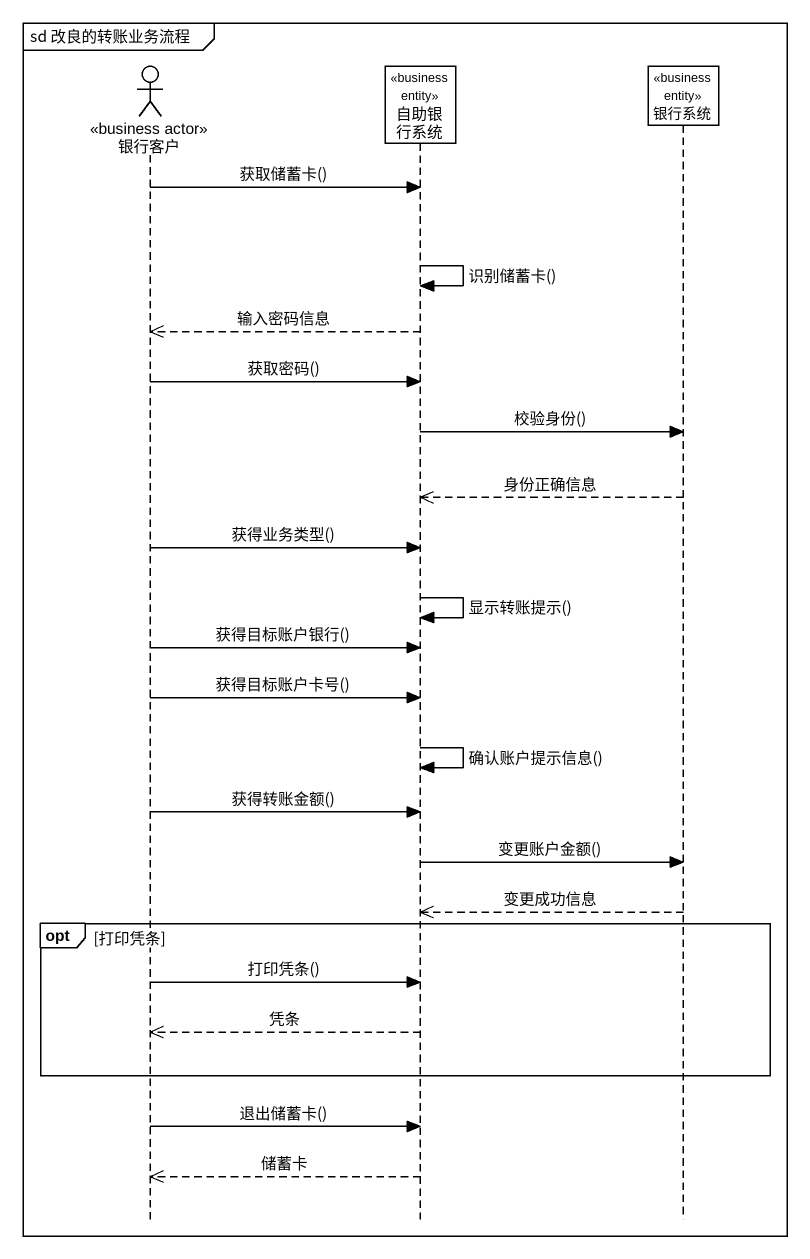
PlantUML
@startuml
mainframe sd 改良的转账业务流程
hide footbox
actor 银行客户 <<business actor>>
participant 自助银行系统 <<business entity>>
participant 银行系统 <<business entity>>

银行客户 -> 自助银行系统 : 获取储蓄卡()
自助银行系统 -> 自助银行系统 : 识别储蓄卡()
自助银行系统 -->> 银行客户 : 输入密码信息
银行客户 -> 自助银行系统 : 获取密码()
自助银行系统 -> 银行系统 : 校验身份()
银行系统 -->> 自助银行系统 : 身份正确信息
银行客户 -> 自助银行系统 : 获得业务类型()
自助银行系统 -> 自助银行系统 : 显示转账提示()
银行客户 -> 自助银行系统 : 获得目标账户银行()
银行客户 -> 自助银行系统 : 获得目标账户卡号()
自助银行系统 -> 自助银行系统 : 确认账户提示信息()
银行客户 -> 自助银行系统 : 获得转账金额()
自助银行系统 -> 银行系统 : 变更账户金额()
银行系统 -->> 自助银行系统 : 变更成功信息
opt 打印凭条
  银行客户 -> 自助银行系统 : 打印凭条()
  自助银行系统 -->> 银行客户 : 凭条
end
银行客户 -> 自助银行系统 : 退出储蓄卡()
自助银行系统 -->> 银行客户 : 储蓄卡
@enduml
